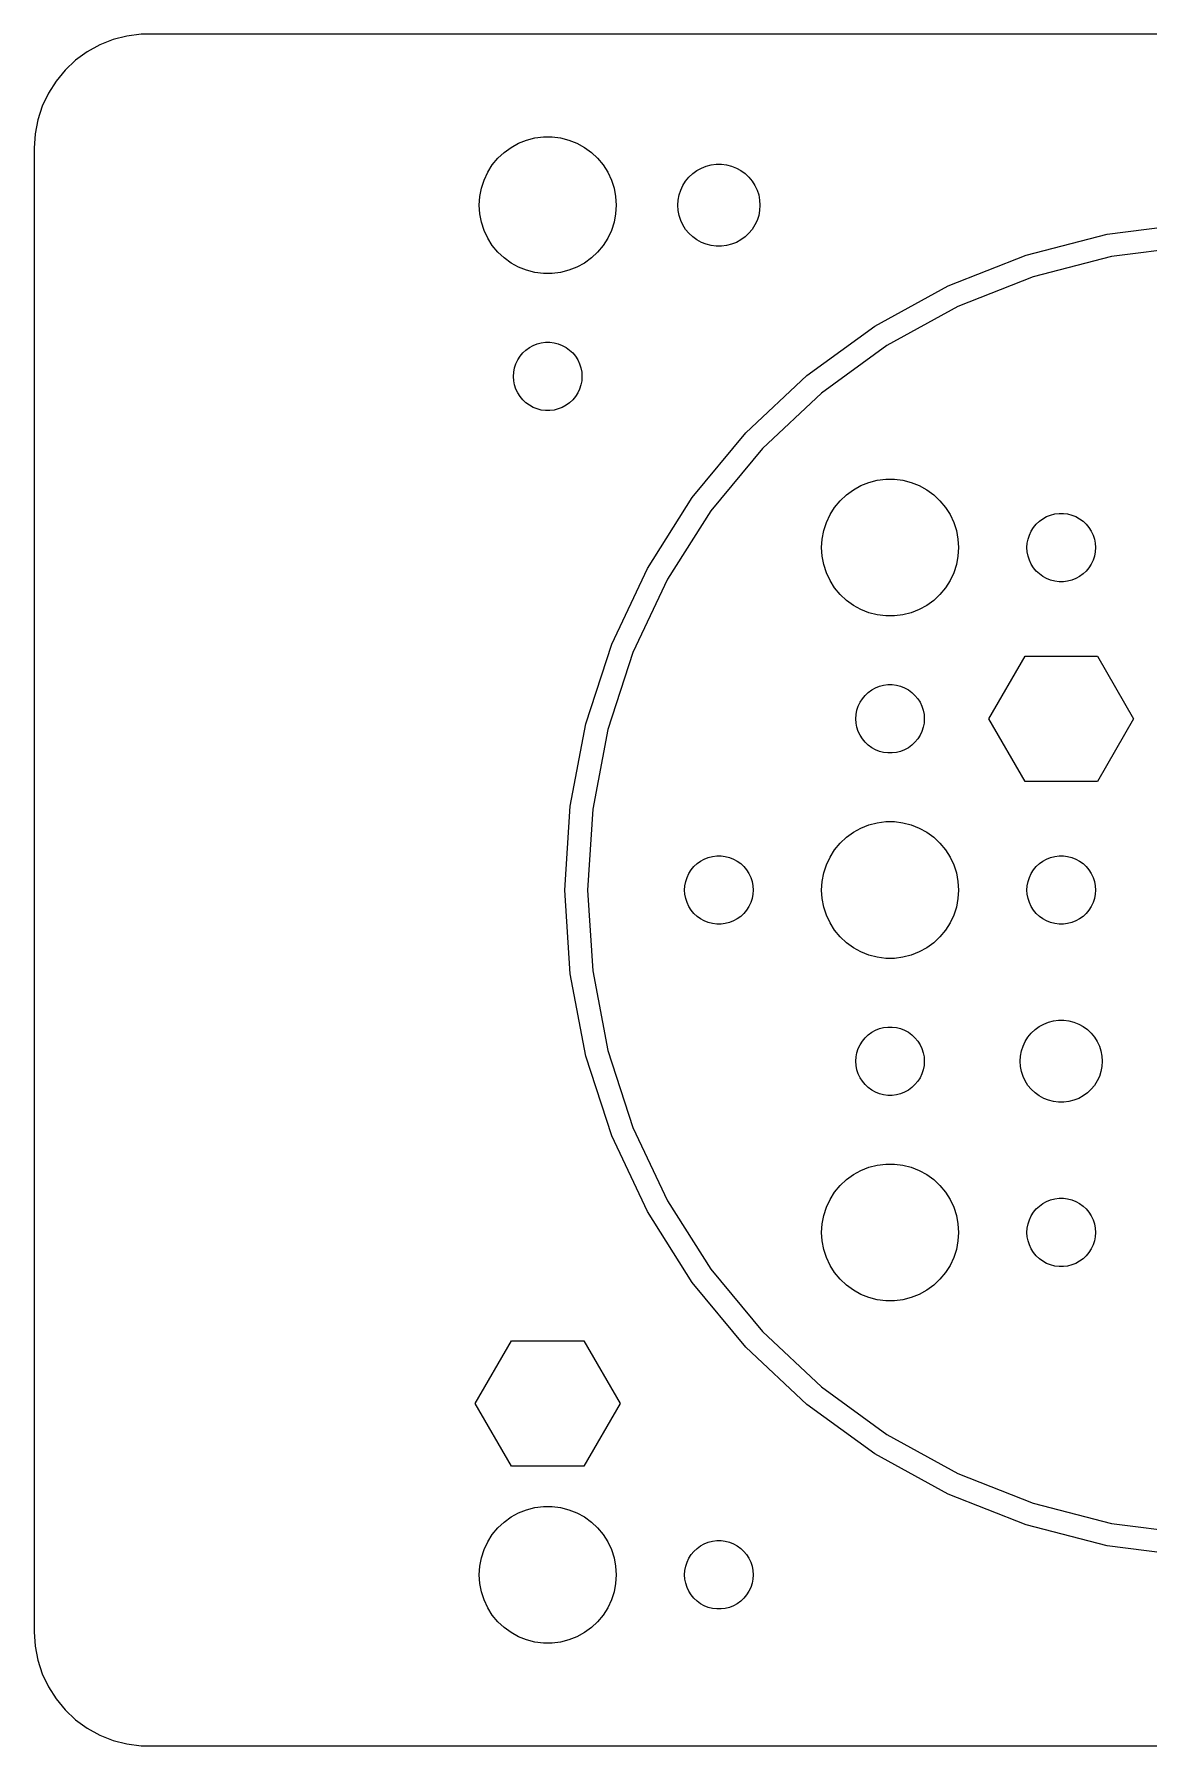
# Model space of a CAD drawing. Header units: metres. Extents: x -52 to 172, y 131 to 289.
# Drawn here: x 67.5 to 116.3, y 214.5 to 289.5 of the extents above; entities that cross this region are included whole.
import ezdxf

# ---------------------------------------------------------------- set-up
doc = ezdxf.new("R2010")
doc.units = ezdxf.units.M

msp = doc.modelspace()

# ---------------------------------------------------------------- linework, layer by layer
for p, q in [((72.1861, 289.49), (71.5631, 289.411)), ((167.814, 289.49), (72.1861, 289.49)), ((69.8209, 288.722), (69.3129, 288.353)), ((70.3711, 289.024), (69.8209, 288.722)), ((70.9549, 289.255), (70.3711, 289.024)), ((71.5631, 289.411), (70.9549, 289.255)), ((69.3129, 288.353), (68.8551, 287.923)), ((68.4549, 287.439), (68.1185, 286.909)), ((68.8551, 287.923), (68.4549, 287.439)), ((68.1185, 286.909), (67.8511, 286.341)), ((67.6571, 285.743), (67.5394, 285.127)), ((67.8511, 286.341), (67.6571, 285.743)), ((67.5394, 285.127), (67.5, 284.5)), ((89.073, 284.853), (89.4379, 284.947)), ((89.4379, 284.947), (89.8116, 284.994)), ((89.8116, 284.994), (90.1884, 284.994)), ((90.1884, 284.994), (90.5621, 284.947)), ((90.5621, 284.947), (90.927, 284.853)), ((67.5, 284.5), (67.5, 219.5)), ((87.8131, 284.054), (88.0877, 284.312)), ((88.0877, 284.312), (88.3925, 284.533)), ((88.3925, 284.533), (88.7227, 284.714)), ((88.7227, 284.714), (89.073, 284.853)), ((90.927, 284.853), (91.2773, 284.714)), ((91.2773, 284.714), (91.6075, 284.533)), ((91.6075, 284.533), (91.9123, 284.312)), ((91.9123, 284.312), (92.1869, 284.054)), ((87.2107, 283.104), (87.3711, 283.445)), ((87.3711, 283.445), (87.573, 283.763)), ((87.573, 283.763), (87.8131, 284.054)), ((92.1869, 284.054), (92.427, 283.763)), ((92.427, 283.763), (92.6289, 283.445)), ((92.6289, 283.445), (92.7893, 283.104)), ((96.3526, 283.387), (96.5355, 283.52)), ((96.5355, 283.52), (96.7336, 283.629)), ((96.7336, 283.629), (96.9438, 283.712)), ((96.9438, 283.712), (97.1627, 283.768)), ((97.1627, 283.768), (97.387, 283.796)), ((97.387, 283.796), (97.613, 283.796)), ((97.613, 283.796), (97.8373, 283.768)), ((97.8373, 283.768), (98.0562, 283.712)), ((98.0562, 283.712), (98.2664, 283.629)), ((98.2664, 283.629), (98.4645, 283.52)), ((98.4645, 283.52), (98.6474, 283.387)), ((87.0237, 282.376), (87.0943, 282.746)), ((87.0943, 282.746), (87.2107, 283.104)), ((92.7893, 283.104), (92.9057, 282.746)), ((92.9057, 282.746), (92.9763, 282.376)), ((95.8264, 282.663), (95.9226, 282.867)), ((95.9226, 282.867), (96.0438, 283.058)), ((96.0438, 283.058), (96.1879, 283.232)), ((96.1879, 283.232), (96.3526, 283.387)), ((98.6474, 283.387), (98.8121, 283.232)), ((98.8121, 283.232), (98.9562, 283.058)), ((98.9562, 283.058), (99.0773, 282.867)), ((99.0773, 282.867), (99.1736, 282.663)), ((87, 282), (87.0237, 282.376)), ((87.0237, 281.624), (87, 282)), ((92.9763, 282.376), (93, 282)), ((93, 282), (92.9763, 281.624)), ((95.7, 282), (95.7142, 282.226)), ((95.7142, 281.774), (95.7, 282)), ((95.7142, 282.226), (95.7565, 282.448)), ((95.7565, 282.448), (95.8264, 282.663)), ((99.1736, 282.663), (99.2434, 282.448)), ((99.2434, 282.448), (99.2858, 282.226)), ((99.2858, 282.226), (99.3, 282)), ((99.3, 282), (99.2858, 281.774)), ((87.0943, 281.254), (87.0237, 281.624)), ((87.2107, 280.896), (87.0943, 281.254)), ((92.9057, 281.254), (92.7893, 280.896)), ((92.9763, 281.624), (92.9057, 281.254)), ((95.7565, 281.552), (95.7142, 281.774)), ((95.8264, 281.337), (95.7565, 281.552)), ((95.9226, 281.133), (95.8264, 281.337)), ((99.1736, 281.337), (99.0773, 281.133)), ((99.2434, 281.552), (99.1736, 281.337)), ((99.2858, 281.774), (99.2434, 281.552)), ((114.519, 280.732), (118.163, 281.192)), ((87.3711, 280.555), (87.2107, 280.896)), ((87.573, 280.237), (87.3711, 280.555)), ((92.6289, 280.555), (92.427, 280.237)), ((92.7893, 280.896), (92.6289, 280.555)), ((96.0438, 280.942), (95.9226, 281.133)), ((96.1879, 280.768), (96.0438, 280.942)), ((96.3526, 280.613), (96.1879, 280.768)), ((96.5355, 280.48), (96.3526, 280.613)), ((96.7336, 280.371), (96.5355, 280.48)), ((98.4645, 280.48), (98.2664, 280.371)), ((98.6474, 280.613), (98.4645, 280.48)), ((98.8121, 280.768), (98.6474, 280.613)), ((98.9562, 280.942), (98.8121, 280.768)), ((99.0773, 281.133), (98.9562, 280.942)), ((110.961, 279.818), (114.519, 280.732)), ((87.8131, 279.946), (87.573, 280.237)), ((88.0877, 279.688), (87.8131, 279.946)), ((88.3925, 279.467), (88.0877, 279.688)), ((91.9123, 279.688), (91.6075, 279.467)), ((92.1869, 279.946), (91.9123, 279.688)), ((92.427, 280.237), (92.1869, 279.946)), ((96.9438, 280.288), (96.7336, 280.371)), ((97.1627, 280.232), (96.9438, 280.288)), ((97.387, 280.204), (97.1627, 280.232)), ((97.613, 280.204), (97.387, 280.204)), ((97.8373, 280.232), (97.613, 280.204)), ((98.0562, 280.288), (97.8373, 280.232)), ((98.2664, 280.371), (98.0562, 280.288)), ((107.546, 278.466), (110.961, 279.818)), ((114.706, 279.75), (111.27, 278.867)), ((118.226, 280.194), (114.706, 279.75)), ((88.7227, 279.286), (88.3925, 279.467)), ((89.073, 279.147), (88.7227, 279.286)), ((89.4379, 279.053), (89.073, 279.147)), ((89.8116, 279.006), (89.4379, 279.053)), ((90.1884, 279.006), (89.8116, 279.006)), ((90.5621, 279.053), (90.1884, 279.006)), ((90.927, 279.147), (90.5621, 279.053)), ((91.2773, 279.286), (90.927, 279.147)), ((91.6075, 279.467), (91.2773, 279.286)), ((104.327, 276.697), (107.546, 278.466)), ((111.27, 278.867), (107.972, 277.561)), ((107.972, 277.561), (104.863, 275.852)), ((101.355, 274.538), (104.327, 276.697)), ((89.3613, 275.857), (89.5365, 275.927)), ((89.5365, 275.927), (89.7189, 275.973)), ((89.7189, 275.973), (89.9058, 275.997)), ((89.9058, 275.997), (90.0942, 275.997)), ((90.0942, 275.997), (90.2811, 275.973)), ((90.2811, 275.973), (90.4635, 275.927)), ((90.4635, 275.927), (90.6387, 275.857)), ((88.6053, 275.052), (88.6855, 275.223)), ((88.6855, 275.223), (88.7865, 275.382)), ((88.7865, 275.382), (88.9065, 275.527)), ((88.9065, 275.527), (89.0439, 275.656)), ((89.0439, 275.656), (89.1963, 275.766)), ((89.1963, 275.766), (89.3613, 275.857)), ((90.6387, 275.857), (90.8037, 275.766)), ((90.8037, 275.766), (90.9561, 275.656)), ((90.9561, 275.656), (91.0934, 275.527)), ((91.0934, 275.527), (91.2135, 275.382)), ((91.2135, 275.382), (91.3145, 275.223)), ((91.3145, 275.223), (91.3947, 275.052)), ((104.863, 275.852), (101.993, 273.767)), ((88.5, 274.5), (88.5118, 274.688)), ((88.5118, 274.312), (88.5, 274.5)), ((88.5118, 274.688), (88.5471, 274.873)), ((88.5471, 274.873), (88.6053, 275.052)), ((91.3947, 275.052), (91.4529, 274.873)), ((91.4529, 274.873), (91.4882, 274.688)), ((91.4882, 274.688), (91.5, 274.5)), ((91.5, 274.5), (91.4882, 274.312)), ((98.6777, 272.023), (101.355, 274.538)), ((88.5471, 274.127), (88.5118, 274.312)), ((88.6053, 273.948), (88.5471, 274.127)), ((88.6855, 273.777), (88.6053, 273.948)), ((88.7865, 273.618), (88.6855, 273.777)), ((91.3145, 273.777), (91.2135, 273.618)), ((91.3947, 273.948), (91.3145, 273.777)), ((91.4529, 274.127), (91.3947, 273.948)), ((91.4882, 274.312), (91.4529, 274.127)), ((101.993, 273.767), (99.4066, 271.338)), ((88.9065, 273.473), (88.7865, 273.618)), ((89.0439, 273.344), (88.9065, 273.473)), ((89.1963, 273.234), (89.0439, 273.344)), ((89.3613, 273.143), (89.1963, 273.234)), ((89.5365, 273.073), (89.3613, 273.143)), ((89.7189, 273.027), (89.5365, 273.073)), ((89.9058, 273.003), (89.7189, 273.027)), ((90.0942, 273.003), (89.9058, 273.003)), ((90.2811, 273.027), (90.0942, 273.003)), ((90.4635, 273.073), (90.2811, 273.027)), ((90.6387, 273.143), (90.4635, 273.073)), ((90.8037, 273.234), (90.6387, 273.143)), ((90.9561, 273.344), (90.8037, 273.234)), ((91.0934, 273.473), (90.9561, 273.344)), ((91.2135, 273.618), (91.0934, 273.473)), ((96.3362, 269.193), (98.6777, 272.023)), ((99.4066, 271.338), (97.1453, 268.605)), ((104.073, 269.853), (104.438, 269.947)), ((104.438, 269.947), (104.812, 269.994)), ((104.812, 269.994), (105.188, 269.994)), ((105.188, 269.994), (105.562, 269.947)), ((105.562, 269.947), (105.927, 269.853)), ((94.368, 266.091), (96.3362, 269.193)), ((102.813, 269.054), (103.088, 269.312)), ((103.088, 269.312), (103.393, 269.533)), ((103.393, 269.533), (103.723, 269.714)), ((103.723, 269.714), (104.073, 269.853)), ((105.927, 269.853), (106.277, 269.714)), ((106.277, 269.714), (106.607, 269.533)), ((106.607, 269.533), (106.912, 269.312)), ((106.912, 269.312), (107.187, 269.054)), ((97.1453, 268.605), (95.2443, 265.61)), ((102.211, 268.104), (102.371, 268.445)), ((102.371, 268.445), (102.573, 268.763)), ((102.573, 268.763), (102.813, 269.054)), ((107.187, 269.054), (107.427, 268.763)), ((107.427, 268.763), (107.629, 268.445)), ((107.629, 268.445), (107.789, 268.104)), ((112.036, 268.427), (112.219, 268.473)), ((112.219, 268.473), (112.406, 268.497)), ((112.406, 268.497), (112.594, 268.497)), ((112.594, 268.497), (112.781, 268.473)), ((112.781, 268.473), (112.964, 268.427)), ((102.024, 267.376), (102.094, 267.746)), ((102.094, 267.746), (102.211, 268.104)), ((107.789, 268.104), (107.906, 267.746)), ((107.906, 267.746), (107.976, 267.376)), ((111.105, 267.552), (111.186, 267.723)), ((111.186, 267.723), (111.286, 267.882)), ((111.286, 267.882), (111.407, 268.027)), ((111.407, 268.027), (111.544, 268.156)), ((111.544, 268.156), (111.696, 268.266)), ((111.696, 268.266), (111.861, 268.357)), ((111.861, 268.357), (112.036, 268.427)), ((112.964, 268.427), (113.139, 268.357)), ((113.139, 268.357), (113.304, 268.266)), ((113.304, 268.266), (113.456, 268.156)), ((113.456, 268.156), (113.593, 268.027)), ((113.593, 268.027), (113.714, 267.882)), ((113.714, 267.882), (113.814, 267.723)), ((113.814, 267.723), (113.895, 267.552)), ((102, 267), (102.024, 267.376)), ((102.024, 266.624), (102, 267)), ((107.976, 267.376), (108, 267)), ((108, 267), (107.976, 266.624)), ((111, 267), (111.012, 267.188)), ((111.012, 266.812), (111, 267)), ((111.012, 267.188), (111.047, 267.373)), ((111.047, 267.373), (111.105, 267.552)), ((113.895, 267.552), (113.953, 267.373)), ((113.953, 267.373), (113.988, 267.188)), ((113.988, 267.188), (114, 267)), ((114, 267), (113.988, 266.812)), ((102.094, 266.254), (102.024, 266.624)), ((102.211, 265.896), (102.094, 266.254)), ((107.906, 266.254), (107.789, 265.896)), ((107.976, 266.624), (107.906, 266.254)), ((111.047, 266.627), (111.012, 266.812)), ((111.105, 266.448), (111.047, 266.627)), ((111.186, 266.277), (111.105, 266.448)), ((111.286, 266.118), (111.186, 266.277)), ((113.814, 266.277), (113.714, 266.118)), ((113.895, 266.448), (113.814, 266.277)), ((113.953, 266.627), (113.895, 266.448)), ((113.988, 266.812), (113.953, 266.627)), ((92.804, 262.768), (94.368, 266.091)), ((95.2443, 265.61), (93.7338, 262.4)), ((102.371, 265.555), (102.211, 265.896)), ((102.573, 265.237), (102.371, 265.555)), ((107.629, 265.555), (107.427, 265.237)), ((107.789, 265.896), (107.629, 265.555)), ((111.407, 265.973), (111.286, 266.118)), ((111.544, 265.844), (111.407, 265.973)), ((111.696, 265.734), (111.544, 265.844)), ((111.861, 265.643), (111.696, 265.734)), ((112.036, 265.573), (111.861, 265.643)), ((112.219, 265.527), (112.036, 265.573)), ((112.406, 265.503), (112.219, 265.527)), ((112.594, 265.503), (112.406, 265.503)), ((112.781, 265.527), (112.594, 265.503)), ((112.964, 265.573), (112.781, 265.527)), ((113.139, 265.643), (112.964, 265.573)), ((113.304, 265.734), (113.139, 265.643)), ((113.456, 265.844), (113.304, 265.734)), ((113.593, 265.973), (113.456, 265.844)), ((113.714, 266.118), (113.593, 265.973)), ((102.813, 264.946), (102.573, 265.237)), ((103.088, 264.688), (102.813, 264.946)), ((103.393, 264.467), (103.088, 264.688)), ((106.912, 264.688), (106.607, 264.467)), ((107.187, 264.946), (106.912, 264.688)), ((107.427, 265.237), (107.187, 264.946)), ((103.723, 264.286), (103.393, 264.467)), ((104.073, 264.147), (103.723, 264.286)), ((104.438, 264.053), (104.073, 264.147)), ((104.812, 264.006), (104.438, 264.053)), ((105.188, 264.006), (104.812, 264.006)), ((105.562, 264.053), (105.188, 264.006)), ((105.927, 264.147), (105.562, 264.053)), ((106.277, 264.286), (105.927, 264.147)), ((106.607, 264.467), (106.277, 264.286)), ((91.6689, 259.274), (92.804, 262.768)), ((93.7338, 262.4), (92.6375, 259.025)), ((109.327, 259.5), (110.913, 262.248)), ((110.913, 262.248), (114.087, 262.248)), ((114.087, 262.248), (115.673, 259.5)), ((104.536, 260.927), (104.719, 260.973)), ((104.719, 260.973), (104.906, 260.997)), ((104.906, 260.997), (105.094, 260.997)), ((105.094, 260.997), (105.281, 260.973)), ((105.281, 260.973), (105.464, 260.927)), ((103.605, 260.052), (103.686, 260.223)), ((103.686, 260.223), (103.786, 260.382)), ((103.786, 260.382), (103.907, 260.527)), ((103.907, 260.527), (104.044, 260.656)), ((104.044, 260.656), (104.196, 260.766)), ((104.196, 260.766), (104.361, 260.857)), ((104.361, 260.857), (104.536, 260.927)), ((105.464, 260.927), (105.639, 260.857)), ((105.639, 260.857), (105.804, 260.766)), ((105.804, 260.766), (105.956, 260.656)), ((105.956, 260.656), (106.093, 260.527)), ((106.093, 260.527), (106.214, 260.382)), ((106.214, 260.382), (106.314, 260.223)), ((106.314, 260.223), (106.395, 260.052)), ((103.5, 259.5), (103.512, 259.688)), ((103.512, 259.312), (103.5, 259.5)), ((103.512, 259.688), (103.547, 259.873)), ((103.547, 259.873), (103.605, 260.052)), ((106.395, 260.052), (106.453, 259.873)), ((106.453, 259.873), (106.488, 259.688)), ((106.488, 259.688), (106.5, 259.5)), ((106.5, 259.5), (106.488, 259.312)), ((110.913, 256.752), (109.327, 259.5)), ((115.673, 259.5), (114.087, 256.752)), ((90.9806, 255.666), (91.6689, 259.274)), ((92.6375, 259.025), (91.9728, 255.541)), ((103.547, 259.127), (103.512, 259.312)), ((103.605, 258.948), (103.547, 259.127)), ((103.686, 258.777), (103.605, 258.948)), ((103.786, 258.618), (103.686, 258.777)), ((106.314, 258.777), (106.214, 258.618)), ((106.395, 258.948), (106.314, 258.777)), ((106.453, 259.127), (106.395, 258.948)), ((106.488, 259.312), (106.453, 259.127)), ((103.907, 258.473), (103.786, 258.618)), ((104.044, 258.344), (103.907, 258.473)), ((104.196, 258.234), (104.044, 258.344)), ((104.361, 258.143), (104.196, 258.234)), ((104.536, 258.073), (104.361, 258.143)), ((104.719, 258.027), (104.536, 258.073)), ((104.906, 258.003), (104.719, 258.027)), ((105.094, 258.003), (104.906, 258.003)), ((105.281, 258.027), (105.094, 258.003)), ((105.464, 258.073), (105.281, 258.027)), ((105.639, 258.143), (105.464, 258.073)), ((105.804, 258.234), (105.639, 258.143)), ((105.956, 258.344), (105.804, 258.234)), ((106.093, 258.473), (105.956, 258.344)), ((106.214, 258.618), (106.093, 258.473)), ((114.087, 256.752), (110.913, 256.752)), ((90.75, 252), (90.9806, 255.666)), ((91.9728, 255.541), (91.75, 252)), ((104.073, 254.853), (104.438, 254.947)), ((104.438, 254.947), (104.812, 254.994)), ((104.812, 254.994), (105.188, 254.994)), ((105.188, 254.994), (105.562, 254.947)), ((105.562, 254.947), (105.927, 254.853)), ((102.813, 254.054), (103.088, 254.312)), ((103.088, 254.312), (103.393, 254.533)), ((103.393, 254.533), (103.723, 254.714)), ((103.723, 254.714), (104.073, 254.853)), ((105.927, 254.853), (106.277, 254.714)), ((106.277, 254.714), (106.607, 254.533)), ((106.607, 254.533), (106.912, 254.312)), ((106.912, 254.312), (107.187, 254.054)), ((97.0365, 253.427), (97.2189, 253.473)), ((97.2189, 253.473), (97.4058, 253.497)), ((97.4058, 253.497), (97.5942, 253.497)), ((97.5942, 253.497), (97.7811, 253.473)), ((97.7811, 253.473), (97.9635, 253.427)), ((102.211, 253.104), (102.371, 253.445)), ((102.371, 253.445), (102.573, 253.763)), ((102.573, 253.763), (102.813, 254.054)), ((107.187, 254.054), (107.427, 253.763)), ((107.427, 253.763), (107.629, 253.445)), ((107.629, 253.445), (107.789, 253.104)), ((112.036, 253.427), (112.219, 253.473)), ((112.219, 253.473), (112.406, 253.497)), ((112.406, 253.497), (112.594, 253.497)), ((112.594, 253.497), (112.781, 253.473)), ((112.781, 253.473), (112.964, 253.427)), ((96.1053, 252.552), (96.1855, 252.723)), ((96.1855, 252.723), (96.2865, 252.882)), ((96.2865, 252.882), (96.4065, 253.027)), ((96.4065, 253.027), (96.5439, 253.156)), ((96.5439, 253.156), (96.6963, 253.266)), ((96.6963, 253.266), (96.8613, 253.357)), ((96.8613, 253.357), (97.0365, 253.427)), ((97.9635, 253.427), (98.1387, 253.357)), ((98.1387, 253.357), (98.3037, 253.266)), ((98.3037, 253.266), (98.4561, 253.156)), ((98.4561, 253.156), (98.5934, 253.027)), ((98.5934, 253.027), (98.7135, 252.882)), ((98.7135, 252.882), (98.8145, 252.723)), ((98.8145, 252.723), (98.8947, 252.552)), ((102.024, 252.376), (102.094, 252.746)), ((102.094, 252.746), (102.211, 253.104)), ((107.789, 253.104), (107.906, 252.746)), ((107.906, 252.746), (107.976, 252.376)), ((111.105, 252.552), (111.186, 252.723)), ((111.186, 252.723), (111.286, 252.882)), ((111.286, 252.882), (111.407, 253.027)), ((111.407, 253.027), (111.544, 253.156)), ((111.544, 253.156), (111.696, 253.266)), ((111.696, 253.266), (111.861, 253.357)), ((111.861, 253.357), (112.036, 253.427)), ((112.964, 253.427), (113.139, 253.357)), ((113.139, 253.357), (113.304, 253.266)), ((113.304, 253.266), (113.456, 253.156)), ((113.456, 253.156), (113.593, 253.027)), ((113.593, 253.027), (113.714, 252.882)), ((113.714, 252.882), (113.814, 252.723)), ((113.814, 252.723), (113.895, 252.552)), ((90.9806, 248.334), (90.75, 252)), ((91.75, 252), (91.9728, 248.459)), ((96, 252), (96.0118, 252.188)), ((96.0118, 251.812), (96, 252)), ((96.0118, 252.188), (96.0471, 252.373)), ((96.0471, 252.373), (96.1053, 252.552)), ((98.8947, 252.552), (98.9529, 252.373)), ((98.9529, 252.373), (98.9882, 252.188)), ((98.9882, 252.188), (99, 252)), ((99, 252), (98.9882, 251.812)), ((102, 252), (102.024, 252.376)), ((102.024, 251.624), (102, 252)), ((107.976, 252.376), (108, 252)), ((108, 252), (107.976, 251.624)), ((111, 252), (111.012, 252.188)), ((111.012, 251.812), (111, 252)), ((111.012, 252.188), (111.047, 252.373)), ((111.047, 252.373), (111.105, 252.552)), ((113.895, 252.552), (113.953, 252.373)), ((113.953, 252.373), (113.988, 252.188)), ((113.988, 252.188), (114, 252)), ((114, 252), (113.988, 251.812)), ((96.0471, 251.627), (96.0118, 251.812)), ((96.1053, 251.448), (96.0471, 251.627)), ((96.1855, 251.277), (96.1053, 251.448)), ((96.2865, 251.118), (96.1855, 251.277)), ((98.8145, 251.277), (98.7135, 251.118)), ((98.8947, 251.448), (98.8145, 251.277)), ((98.9529, 251.627), (98.8947, 251.448)), ((98.9882, 251.812), (98.9529, 251.627)), ((102.094, 251.254), (102.024, 251.624)), ((102.211, 250.896), (102.094, 251.254)), ((107.906, 251.254), (107.789, 250.896)), ((107.976, 251.624), (107.906, 251.254)), ((111.047, 251.627), (111.012, 251.812)), ((111.105, 251.448), (111.047, 251.627)), ((111.186, 251.277), (111.105, 251.448)), ((111.286, 251.118), (111.186, 251.277)), ((113.814, 251.277), (113.714, 251.118)), ((113.895, 251.448), (113.814, 251.277)), ((113.953, 251.627), (113.895, 251.448)), ((113.988, 251.812), (113.953, 251.627)), ((96.4065, 250.973), (96.2865, 251.118)), ((96.5439, 250.844), (96.4065, 250.973)), ((96.6963, 250.734), (96.5439, 250.844)), ((96.8613, 250.643), (96.6963, 250.734)), ((97.0365, 250.573), (96.8613, 250.643)), ((97.2189, 250.527), (97.0365, 250.573)), ((97.4058, 250.503), (97.2189, 250.527)), ((97.5942, 250.503), (97.4058, 250.503)), ((97.7811, 250.527), (97.5942, 250.503)), ((97.9635, 250.573), (97.7811, 250.527)), ((98.1387, 250.643), (97.9635, 250.573)), ((98.3037, 250.734), (98.1387, 250.643)), ((98.4561, 250.844), (98.3037, 250.734)), ((98.5934, 250.973), (98.4561, 250.844)), ((98.7135, 251.118), (98.5934, 250.973)), ((102.371, 250.555), (102.211, 250.896)), ((102.573, 250.237), (102.371, 250.555)), ((107.629, 250.555), (107.427, 250.237)), ((107.789, 250.896), (107.629, 250.555)), ((111.407, 250.973), (111.286, 251.118)), ((111.544, 250.844), (111.407, 250.973)), ((111.696, 250.734), (111.544, 250.844)), ((111.861, 250.643), (111.696, 250.734)), ((112.036, 250.573), (111.861, 250.643)), ((112.219, 250.527), (112.036, 250.573)), ((112.406, 250.503), (112.219, 250.527)), ((112.594, 250.503), (112.406, 250.503)), ((112.781, 250.527), (112.594, 250.503)), ((112.964, 250.573), (112.781, 250.527)), ((113.139, 250.643), (112.964, 250.573)), ((113.304, 250.734), (113.139, 250.643)), ((113.456, 250.844), (113.304, 250.734)), ((113.593, 250.973), (113.456, 250.844)), ((113.714, 251.118), (113.593, 250.973)), ((102.813, 249.946), (102.573, 250.237)), ((103.088, 249.688), (102.813, 249.946)), ((103.393, 249.467), (103.088, 249.688)), ((106.912, 249.688), (106.607, 249.467)), ((107.187, 249.946), (106.912, 249.688)), ((107.427, 250.237), (107.187, 249.946)), ((103.723, 249.286), (103.393, 249.467)), ((104.073, 249.147), (103.723, 249.286)), ((104.438, 249.053), (104.073, 249.147)), ((104.812, 249.006), (104.438, 249.053)), ((105.188, 249.006), (104.812, 249.006)), ((105.562, 249.053), (105.188, 249.006)), ((105.927, 249.147), (105.562, 249.053)), ((106.277, 249.286), (105.927, 249.147)), ((106.607, 249.467), (106.277, 249.286)), ((91.6689, 244.726), (90.9806, 248.334)), ((91.9728, 248.459), (92.6375, 244.975)), ((104.536, 245.927), (104.719, 245.973)), ((104.719, 245.973), (104.906, 245.997)), ((104.906, 245.997), (105.094, 245.997)), ((105.094, 245.997), (105.281, 245.973)), ((105.281, 245.973), (105.464, 245.927)), ((111.353, 245.887), (111.536, 246.02)), ((111.536, 246.02), (111.734, 246.129)), ((111.734, 246.129), (111.944, 246.212)), ((111.944, 246.212), (112.163, 246.268)), ((112.163, 246.268), (112.387, 246.296)), ((112.387, 246.296), (112.613, 246.296)), ((112.613, 246.296), (112.837, 246.268)), ((112.837, 246.268), (113.056, 246.212)), ((113.056, 246.212), (113.266, 246.129)), ((113.266, 246.129), (113.464, 246.02)), ((113.464, 246.02), (113.647, 245.887)), ((103.605, 245.052), (103.686, 245.223)), ((103.686, 245.223), (103.786, 245.382)), ((103.786, 245.382), (103.907, 245.527)), ((103.907, 245.527), (104.044, 245.656)), ((104.044, 245.656), (104.196, 245.766)), ((104.196, 245.766), (104.361, 245.857)), ((104.361, 245.857), (104.536, 245.927)), ((105.464, 245.927), (105.639, 245.857)), ((105.639, 245.857), (105.804, 245.766)), ((105.804, 245.766), (105.956, 245.656)), ((105.956, 245.656), (106.093, 245.527)), ((106.093, 245.527), (106.214, 245.382)), ((106.214, 245.382), (106.314, 245.223)), ((106.314, 245.223), (106.395, 245.052)), ((110.826, 245.163), (110.923, 245.367)), ((110.923, 245.367), (111.044, 245.558)), ((111.044, 245.558), (111.188, 245.732)), ((111.188, 245.732), (111.353, 245.887)), ((113.647, 245.887), (113.812, 245.732)), ((113.812, 245.732), (113.956, 245.558)), ((113.956, 245.558), (114.077, 245.367)), ((114.077, 245.367), (114.174, 245.163)), ((92.804, 241.232), (91.6689, 244.726)), ((92.6375, 244.975), (93.7338, 241.6)), ((103.5, 244.5), (103.512, 244.688)), ((103.512, 244.312), (103.5, 244.5)), ((103.512, 244.688), (103.547, 244.873)), ((103.547, 244.873), (103.605, 245.052)), ((106.395, 245.052), (106.453, 244.873)), ((106.453, 244.873), (106.488, 244.688)), ((106.488, 244.688), (106.5, 244.5)), ((106.5, 244.5), (106.488, 244.312)), ((110.7, 244.5), (110.714, 244.726)), ((110.714, 244.274), (110.7, 244.5)), ((110.714, 244.726), (110.757, 244.948)), ((110.757, 244.948), (110.826, 245.163)), ((114.174, 245.163), (114.243, 244.948)), ((114.243, 244.948), (114.286, 244.726)), ((114.286, 244.726), (114.3, 244.5)), ((114.3, 244.5), (114.286, 244.274)), ((103.547, 244.127), (103.512, 244.312)), ((103.605, 243.948), (103.547, 244.127)), ((103.686, 243.777), (103.605, 243.948)), ((103.786, 243.618), (103.686, 243.777)), ((106.314, 243.777), (106.214, 243.618)), ((106.395, 243.948), (106.314, 243.777)), ((106.453, 244.127), (106.395, 243.948)), ((106.488, 244.312), (106.453, 244.127)), ((110.757, 244.052), (110.714, 244.274)), ((110.826, 243.837), (110.757, 244.052)), ((110.923, 243.633), (110.826, 243.837)), ((114.174, 243.837), (114.077, 243.633)), ((114.243, 244.052), (114.174, 243.837)), ((114.286, 244.274), (114.243, 244.052)), ((103.907, 243.473), (103.786, 243.618)), ((104.044, 243.344), (103.907, 243.473)), ((104.196, 243.234), (104.044, 243.344)), ((104.361, 243.143), (104.196, 243.234)), ((104.536, 243.073), (104.361, 243.143)), ((104.719, 243.027), (104.536, 243.073)), ((104.906, 243.003), (104.719, 243.027)), ((105.094, 243.003), (104.906, 243.003)), ((105.281, 243.027), (105.094, 243.003)), ((105.464, 243.073), (105.281, 243.027)), ((105.639, 243.143), (105.464, 243.073)), ((105.804, 243.234), (105.639, 243.143)), ((105.956, 243.344), (105.804, 243.234)), ((106.093, 243.473), (105.956, 243.344)), ((106.214, 243.618), (106.093, 243.473)), ((111.044, 243.442), (110.923, 243.633)), ((111.188, 243.268), (111.044, 243.442)), ((111.353, 243.113), (111.188, 243.268)), ((111.536, 242.98), (111.353, 243.113)), ((111.734, 242.871), (111.536, 242.98)), ((113.464, 242.98), (113.266, 242.871)), ((113.647, 243.113), (113.464, 242.98)), ((113.812, 243.268), (113.647, 243.113)), ((113.956, 243.442), (113.812, 243.268)), ((114.077, 243.633), (113.956, 243.442)), ((111.944, 242.788), (111.734, 242.871)), ((112.163, 242.732), (111.944, 242.788)), ((112.387, 242.704), (112.163, 242.732)), ((112.613, 242.704), (112.387, 242.704)), ((112.837, 242.732), (112.613, 242.704)), ((113.056, 242.788), (112.837, 242.732)), ((113.266, 242.871), (113.056, 242.788)), ((93.7338, 241.6), (95.2443, 238.39)), ((94.368, 237.909), (92.804, 241.232)), ((104.073, 239.853), (104.438, 239.947)), ((104.438, 239.947), (104.812, 239.994)), ((104.812, 239.994), (105.188, 239.994)), ((105.188, 239.994), (105.562, 239.947)), ((105.562, 239.947), (105.927, 239.853)), ((102.813, 239.054), (103.088, 239.312)), ((103.088, 239.312), (103.393, 239.533)), ((103.393, 239.533), (103.723, 239.714)), ((103.723, 239.714), (104.073, 239.853)), ((105.927, 239.853), (106.277, 239.714)), ((106.277, 239.714), (106.607, 239.533)), ((106.607, 239.533), (106.912, 239.312)), ((106.912, 239.312), (107.187, 239.054)), ((102.211, 238.104), (102.371, 238.445)), ((102.371, 238.445), (102.573, 238.763)), ((102.573, 238.763), (102.813, 239.054)), ((107.187, 239.054), (107.427, 238.763)), ((107.427, 238.763), (107.629, 238.445)), ((107.629, 238.445), (107.789, 238.104)), ((112.036, 238.427), (112.219, 238.473)), ((112.219, 238.473), (112.406, 238.497)), ((112.406, 238.497), (112.594, 238.497)), ((112.594, 238.497), (112.781, 238.473)), ((112.781, 238.473), (112.964, 238.427)), ((96.3362, 234.807), (94.368, 237.909)), ((95.2443, 238.39), (97.1453, 235.395)), ((102.024, 237.376), (102.094, 237.746)), ((102.094, 237.746), (102.211, 238.104)), ((107.789, 238.104), (107.906, 237.746)), ((107.906, 237.746), (107.976, 237.376)), ((111.105, 237.552), (111.186, 237.723)), ((111.186, 237.723), (111.286, 237.882)), ((111.286, 237.882), (111.407, 238.027)), ((111.407, 238.027), (111.544, 238.156)), ((111.544, 238.156), (111.696, 238.266)), ((111.696, 238.266), (111.861, 238.357)), ((111.861, 238.357), (112.036, 238.427)), ((112.964, 238.427), (113.139, 238.357)), ((113.139, 238.357), (113.304, 238.266)), ((113.304, 238.266), (113.456, 238.156)), ((113.456, 238.156), (113.593, 238.027)), ((113.593, 238.027), (113.714, 237.882)), ((113.714, 237.882), (113.814, 237.723)), ((113.814, 237.723), (113.895, 237.552)), ((102, 237), (102.024, 237.376)), ((102.024, 236.624), (102, 237)), ((107.976, 237.376), (108, 237)), ((108, 237), (107.976, 236.624)), ((111, 237), (111.012, 237.188)), ((111.012, 236.812), (111, 237)), ((111.012, 237.188), (111.047, 237.373)), ((111.047, 237.373), (111.105, 237.552)), ((113.895, 237.552), (113.953, 237.373)), ((113.953, 237.373), (113.988, 237.188)), ((113.988, 237.188), (114, 237)), ((114, 237), (113.988, 236.812)), ((102.094, 236.254), (102.024, 236.624)), ((102.211, 235.896), (102.094, 236.254)), ((107.906, 236.254), (107.789, 235.896)), ((107.976, 236.624), (107.906, 236.254)), ((111.047, 236.627), (111.012, 236.812)), ((111.105, 236.448), (111.047, 236.627)), ((111.186, 236.277), (111.105, 236.448)), ((111.286, 236.118), (111.186, 236.277)), ((113.814, 236.277), (113.714, 236.118)), ((113.895, 236.448), (113.814, 236.277)), ((113.953, 236.627), (113.895, 236.448)), ((113.988, 236.812), (113.953, 236.627)), ((102.371, 235.555), (102.211, 235.896)), ((102.573, 235.237), (102.371, 235.555)), ((107.629, 235.555), (107.427, 235.237)), ((107.789, 235.896), (107.629, 235.555)), ((111.407, 235.973), (111.286, 236.118)), ((111.544, 235.844), (111.407, 235.973)), ((111.696, 235.734), (111.544, 235.844)), ((111.861, 235.643), (111.696, 235.734)), ((112.036, 235.573), (111.861, 235.643)), ((112.219, 235.527), (112.036, 235.573)), ((112.406, 235.503), (112.219, 235.527)), ((112.594, 235.503), (112.406, 235.503)), ((112.781, 235.527), (112.594, 235.503)), ((112.964, 235.573), (112.781, 235.527)), ((113.139, 235.643), (112.964, 235.573)), ((113.304, 235.734), (113.139, 235.643)), ((113.456, 235.844), (113.304, 235.734)), ((113.593, 235.973), (113.456, 235.844)), ((113.714, 236.118), (113.593, 235.973)), ((98.6777, 231.977), (96.3362, 234.807)), ((97.1453, 235.395), (99.4066, 232.662)), ((102.813, 234.946), (102.573, 235.237)), ((103.088, 234.688), (102.813, 234.946)), ((103.393, 234.467), (103.088, 234.688)), ((106.912, 234.688), (106.607, 234.467)), ((107.187, 234.946), (106.912, 234.688)), ((107.427, 235.237), (107.187, 234.946)), ((103.723, 234.286), (103.393, 234.467)), ((104.073, 234.147), (103.723, 234.286)), ((104.438, 234.053), (104.073, 234.147)), ((104.812, 234.006), (104.438, 234.053)), ((105.188, 234.006), (104.812, 234.006)), ((105.562, 234.053), (105.188, 234.006)), ((105.927, 234.147), (105.562, 234.053)), ((106.277, 234.286), (105.927, 234.147)), ((106.607, 234.467), (106.277, 234.286)), ((99.4066, 232.662), (101.993, 230.233)), ((86.8265, 229.5), (88.4133, 232.248)), ((88.4133, 232.248), (91.5867, 232.248)), ((91.5867, 232.248), (93.1735, 229.5)), ((101.355, 229.462), (98.6777, 231.977)), ((101.993, 230.233), (104.863, 228.148)), ((88.4133, 226.752), (86.8265, 229.5)), ((93.1735, 229.5), (91.5867, 226.752)), ((104.327, 227.303), (101.355, 229.462)), ((104.863, 228.148), (107.972, 226.439)), ((107.546, 225.534), (104.327, 227.303)), ((91.5867, 226.752), (88.4133, 226.752)), ((107.972, 226.439), (111.27, 225.133)), ((89.073, 224.853), (89.4379, 224.947)), ((89.4379, 224.947), (89.8116, 224.994)), ((89.8116, 224.994), (90.1884, 224.994)), ((90.1884, 224.994), (90.5621, 224.947)), ((90.5621, 224.947), (90.927, 224.853)), ((110.961, 224.182), (107.546, 225.534)), ((111.27, 225.133), (114.706, 224.25)), ((87.8131, 224.054), (88.0877, 224.312)), ((88.0877, 224.312), (88.3925, 224.533)), ((88.3925, 224.533), (88.7227, 224.714)), ((88.7227, 224.714), (89.073, 224.853)), ((90.927, 224.853), (91.2773, 224.714)), ((91.2773, 224.714), (91.6075, 224.533)), ((91.6075, 224.533), (91.9123, 224.312)), ((91.9123, 224.312), (92.1869, 224.054)), ((114.706, 224.25), (118.226, 223.806)), ((87.2107, 223.104), (87.3711, 223.445)), ((87.3711, 223.445), (87.573, 223.763)), ((87.573, 223.763), (87.8131, 224.054)), ((92.1869, 224.054), (92.427, 223.763)), ((92.427, 223.763), (92.6289, 223.445)), ((92.6289, 223.445), (92.7893, 223.104)), ((97.0365, 223.427), (97.2189, 223.473)), ((97.2189, 223.473), (97.4058, 223.497)), ((97.4058, 223.497), (97.5942, 223.497)), ((97.5942, 223.497), (97.7811, 223.473)), ((97.7811, 223.473), (97.9635, 223.427)), ((114.519, 223.268), (110.961, 224.182)), ((87.0237, 222.376), (87.0943, 222.746)), ((87.0943, 222.746), (87.2107, 223.104)), ((92.7893, 223.104), (92.9057, 222.746)), ((92.9057, 222.746), (92.9763, 222.376)), ((96.1053, 222.552), (96.1855, 222.723)), ((96.1855, 222.723), (96.2865, 222.882)), ((96.2865, 222.882), (96.4065, 223.027)), ((96.4065, 223.027), (96.5439, 223.156)), ((96.5439, 223.156), (96.6963, 223.266)), ((96.6963, 223.266), (96.8613, 223.357)), ((96.8613, 223.357), (97.0365, 223.427)), ((97.9635, 223.427), (98.1387, 223.357)), ((98.1387, 223.357), (98.3037, 223.266)), ((98.3037, 223.266), (98.4561, 223.156)), ((98.4561, 223.156), (98.5934, 223.027)), ((98.5934, 223.027), (98.7135, 222.882)), ((98.7135, 222.882), (98.8145, 222.723)), ((98.8145, 222.723), (98.8947, 222.552)), ((118.163, 222.808), (114.519, 223.268)), ((87, 222), (87.0237, 222.376)), ((87.0237, 221.624), (87, 222)), ((92.9763, 222.376), (93, 222)), ((93, 222), (92.9763, 221.624)), ((96, 222), (96.0118, 222.188)), ((96.0118, 221.812), (96, 222)), ((96.0118, 222.188), (96.0471, 222.373)), ((96.0471, 222.373), (96.1053, 222.552)), ((98.8947, 222.552), (98.9529, 222.373)), ((98.9529, 222.373), (98.9882, 222.188)), ((98.9882, 222.188), (99, 222)), ((99, 222), (98.9882, 221.812)), ((87.0943, 221.254), (87.0237, 221.624)), ((87.2107, 220.896), (87.0943, 221.254)), ((92.9057, 221.254), (92.7893, 220.896)), ((92.9763, 221.624), (92.9057, 221.254)), ((96.0471, 221.627), (96.0118, 221.812)), ((96.1053, 221.448), (96.0471, 221.627)), ((96.1855, 221.277), (96.1053, 221.448)), ((96.2865, 221.118), (96.1855, 221.277)), ((98.8145, 221.277), (98.7135, 221.118)), ((98.8947, 221.448), (98.8145, 221.277)), ((98.9529, 221.627), (98.8947, 221.448)), ((98.9882, 221.812), (98.9529, 221.627)), ((87.3711, 220.555), (87.2107, 220.896)), ((87.573, 220.237), (87.3711, 220.555)), ((92.6289, 220.555), (92.427, 220.237)), ((92.7893, 220.896), (92.6289, 220.555)), ((96.4065, 220.973), (96.2865, 221.118)), ((96.5439, 220.844), (96.4065, 220.973)), ((96.6963, 220.734), (96.5439, 220.844)), ((96.8613, 220.643), (96.6963, 220.734)), ((97.0365, 220.573), (96.8613, 220.643)), ((97.2189, 220.527), (97.0365, 220.573)), ((97.4058, 220.503), (97.2189, 220.527)), ((97.5942, 220.503), (97.4058, 220.503)), ((97.7811, 220.527), (97.5942, 220.503)), ((97.9635, 220.573), (97.7811, 220.527)), ((98.1387, 220.643), (97.9635, 220.573)), ((98.3037, 220.734), (98.1387, 220.643)), ((98.4561, 220.844), (98.3037, 220.734)), ((98.5934, 220.973), (98.4561, 220.844)), ((98.7135, 221.118), (98.5934, 220.973)), ((87.8131, 219.946), (87.573, 220.237)), ((88.0877, 219.688), (87.8131, 219.946)), ((92.1869, 219.946), (91.9123, 219.688)), ((92.427, 220.237), (92.1869, 219.946)), ((67.5, 219.5), (67.5394, 218.873)), ((88.3925, 219.467), (88.0877, 219.688)), ((88.7227, 219.286), (88.3925, 219.467)), ((89.073, 219.147), (88.7227, 219.286)), ((89.4379, 219.053), (89.073, 219.147)), ((89.8116, 219.006), (89.4379, 219.053)), ((90.1884, 219.006), (89.8116, 219.006)), ((90.5621, 219.053), (90.1884, 219.006)), ((90.927, 219.147), (90.5621, 219.053)), ((91.2773, 219.286), (90.927, 219.147)), ((91.6075, 219.467), (91.2773, 219.286)), ((91.9123, 219.688), (91.6075, 219.467)), ((67.5394, 218.873), (67.6571, 218.257)), ((67.6571, 218.257), (67.8511, 217.659)), ((67.8511, 217.659), (68.1185, 217.091)), ((68.1185, 217.091), (68.4549, 216.561)), ((68.4549, 216.561), (68.8551, 216.077)), ((68.8551, 216.077), (69.3129, 215.647)), ((69.3129, 215.647), (69.8209, 215.278)), ((69.8209, 215.278), (70.3711, 214.976)), ((70.3711, 214.976), (70.9549, 214.745)), ((70.9549, 214.745), (71.5631, 214.589)), ((71.5631, 214.589), (72.1861, 214.51)), ((72.1861, 214.51), (167.814, 214.51))]:
    msp.add_line(p, q)

doc.saveas('drawing.dxf')
